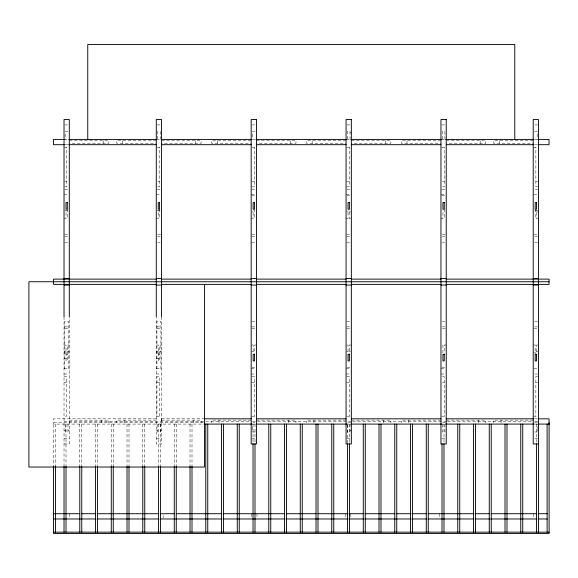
<?xml version="1.0" encoding="UTF-8"?>
<svg xmlns="http://www.w3.org/2000/svg" width="578" height="578" viewBox="0 0 578 578"><rect width="100%" height="100%" fill="white"/><g stroke="black" fill="none" stroke-linecap="round" stroke-linejoin="round"><path stroke-width="0.43" stroke-dasharray="2.89 2.17" d="M64.909 124.913L67.547 124.913M157.165 124.913L160.677 124.913M252.059 124.913L254.696 124.913M346.952 124.913L350.463 124.913M441.838 124.913L445.356 124.913M534.975 124.913L537.612 124.913M67.987 131.509L65.35 131.509L65.35 139.414M255.129 131.509L252.499 131.509L252.499 137.766M534.534 131.509L537.172 131.509L537.172 139.414M350.022 132.824L351.345 132.824M64.028 139.414L67.915 139.414M156.284 139.414L160.677 139.414M252.55 139.414L255.259 139.414M346.07 139.414L350.463 139.414M440.963 139.414L445.356 139.414M534.607 139.414L538.486 139.414M69.302 140.729L108.845 140.729L108.845 143.366L69.302 143.366M156.284 140.729L116.749 140.729L116.749 143.366L156.284 143.366M161.558 140.729L201.101 140.729L201.101 143.366L161.558 143.366M251.177 140.729L211.642 140.729L211.642 143.366L251.177 143.366M256.451 140.729L295.987 140.729L295.987 143.366L256.451 143.366M346.07 140.729L306.535 140.729L306.535 143.366L346.07 143.366M351.345 140.729L390.88 140.729L390.88 143.366L351.345 143.366M440.963 140.729L401.421 140.729L401.421 143.366L440.963 143.366M446.238 140.729L485.773 140.729L485.773 143.366L446.238 143.366M533.219 140.729L493.677 140.729L493.677 143.366L533.219 143.366M65.213 144.688L67.915 144.688M534.607 144.688L537.309 144.688M64.028 147.318L69.302 147.318M156.949 147.318L161.558 147.318M251.835 147.318L254.696 147.318M346.728 147.318L351.345 147.318M441.621 147.318L446.238 147.318M533.219 147.318L538.486 147.318M64.909 181.268L66.665 181.268M157.823 181.268L159.579 181.268M251.835 181.268L254.472 181.268M346.728 181.268L349.365 181.268M442.502 181.268L444.258 181.268M535.857 181.268L537.612 181.268M64.909 186.86L66.665 186.86L66.665 147.318M157.823 186.86L159.579 186.86L159.579 147.318M251.835 186.86L254.472 186.86L254.472 147.318M346.728 186.86L349.365 186.86L349.365 147.318M442.502 186.86L444.258 186.86L444.258 147.318M537.612 186.86L535.857 186.86L535.857 147.318M64.909 189.497L67.547 189.497M157.165 189.497L160.677 189.497M252.059 189.497L254.696 189.497M346.952 189.497L350.463 189.497M441.838 189.497L445.356 189.497M534.975 189.497L537.612 189.497M64.028 194.764L68.645 194.764M156.284 194.764L160.901 194.764M251.177 194.764L255.794 194.764M346.07 194.764L350.687 194.764M440.963 194.764L445.573 194.764M533.877 194.764L538.486 194.764M252.059 195.754L254.696 195.754M346.952 195.754L350.463 195.754M441.838 195.754L445.356 195.754M64.909 210.58L67.547 210.58M157.165 210.58L160.677 210.58M534.975 210.58L537.612 210.58M251.835 211.902L253.157 211.902M346.728 211.902L348.05 211.902M349.365 211.902L350.687 211.902M536.514 211.902L537.829 211.902M64.028 218.491L66.008 218.491L66.008 210.016M156.284 218.491L158.264 218.491L158.264 210.016M251.177 218.491L253.157 218.491L253.157 210.016M346.07 218.491L348.05 218.491L348.05 210.016M350.687 218.491L349.365 218.491L349.365 209.171M440.963 218.491L442.936 218.491L442.936 210.016M538.486 218.491L536.514 218.491L536.514 210.016M64.693 234.755L68.645 234.755M157.736 234.755L160.901 234.755M251.835 234.755L255.794 234.755M346.728 234.755L350.687 234.755M442.416 234.755L445.573 234.755M533.877 234.755L537.829 234.755M64.693 236.619L67.85 236.619M157.736 236.619L160.106 236.619M251.835 236.619L254.999 236.619M346.728 236.619L350.687 236.619M442.416 236.619L444.785 236.619M534.664 236.619L537.829 236.619M64.693 242.211L67.85 242.211M157.736 242.211L160.106 242.211M251.835 242.211L254.999 242.211M346.728 242.211L350.687 242.211M442.416 242.211L444.785 242.211M534.664 242.211L537.829 242.211M251.835 321.289L254.999 321.289M346.728 321.289L350.687 321.289M442.416 321.289L444.785 321.289M534.664 321.289L537.829 321.289M64.693 326.881L68.645 326.881M156.949 326.881L160.901 326.881M251.835 326.881L254.999 326.881M346.728 326.881L350.687 326.881M442.416 326.881L444.785 326.881M534.664 326.881L537.829 326.881M64.693 328.745L68.645 328.745M156.949 328.745L160.901 328.745M251.835 328.745L255.794 328.745M346.728 328.745L350.687 328.745M442.416 328.745L445.573 328.745M533.877 328.745L537.829 328.745M64.028 345.015L66.008 345.015L66.008 360.925L67.33 360.925L67.33 345.015L69.302 345.015M156.284 345.015L158.264 345.015L158.264 360.925L159.579 360.925L159.579 345.015L161.558 345.015M251.835 345.015L253.157 345.015L253.157 353.483M256.451 345.015L254.472 345.015L254.472 353.483M346.728 345.015L348.05 345.015L348.05 353.483M351.345 345.015L349.365 345.015L349.365 353.483M446.238 345.015L444.258 345.015L444.258 353.483M533.219 345.015L535.192 345.015L535.192 353.483M537.829 345.015L536.514 345.015L536.514 353.483M64.028 351.605L66.008 351.605M67.33 351.605L69.302 351.605M156.284 351.605L158.264 351.605M159.579 351.605L161.558 351.605M251.835 351.605L253.157 351.605M346.728 351.605L348.05 351.605M349.365 351.605L350.687 351.605M536.514 351.605L537.829 351.605M64.028 352.92L69.302 352.92M156.284 352.92L161.558 352.92M533.219 352.92L537.612 352.92M66.008 354.328L67.33 354.328M158.264 354.328L159.579 354.328M64.028 358.194L69.302 358.194M156.284 358.194L161.558 358.194M252.059 367.745L254.696 367.745M346.952 367.745L350.463 367.745M441.838 367.745L445.356 367.745M64.028 368.735L69.302 368.735M156.284 368.735L161.558 368.735M251.177 368.735L255.794 368.735M346.07 368.735L350.687 368.735M440.963 368.735L445.573 368.735M533.877 368.735L538.486 368.735M64.028 374.009L69.302 374.009M156.284 374.009L161.558 374.009M251.177 374.009L254.696 374.009M346.07 374.009L350.463 374.009M440.963 374.009L445.356 374.009M534.975 374.009L537.612 374.009M64.028 376.646L66.665 376.646L66.665 416.182L64.028 416.182M251.835 376.646L254.472 376.646L254.472 416.182M346.728 376.646L349.365 376.646L349.365 416.182M442.502 376.646L444.258 376.646L444.258 416.182M537.612 376.646L535.857 376.646L535.857 416.182M64.028 382.231L66.665 382.231M156.949 382.231L159.579 382.231M251.835 382.231L254.472 382.231M346.728 382.231L349.365 382.231M442.502 382.231L444.258 382.231M535.857 382.231L537.612 382.231M156.284 416.182L161.558 416.182M251.835 416.182L254.696 416.182M346.728 416.182L350.463 416.182M441.621 416.182L446.238 416.182M533.219 416.182L538.486 416.182M156.284 418.819L53.487 418.819L53.487 424.086L203.846 424.086M161.558 418.819L203.774 418.819M534.607 418.819L537.309 418.819M69.302 420.134L108.845 420.134L108.845 422.771M156.284 420.134L116.749 420.134L116.749 422.771M161.558 420.134L201.101 420.134L201.101 422.771M251.177 420.134L211.642 420.134L211.642 422.771M256.451 420.134L295.987 420.134L295.987 422.771M346.07 420.134L306.535 420.134L306.535 422.771M351.345 420.134L390.88 420.134L390.88 422.771M440.963 420.134L401.421 420.134L401.421 422.771M446.238 420.134L485.773 420.134L485.773 422.771M533.219 420.134L493.677 420.134L493.677 422.771M64.028 421.456L251.647 421.456M252.55 421.456L351.771 421.456M352.674 421.456L446.483 421.456M447.386 421.456L533.978 421.456M534.881 421.456L538.486 421.456M203.391 422.771L53.552 422.771L53.552 466.417M253.034 422.771L254.84 422.771M347.812 422.771L350.521 422.771M442.589 422.771L445.298 422.771M534.657 422.771L537.367 422.771M252.55 424.086L255.259 424.086M346.07 424.086L350.521 424.086M440.963 424.086L445.356 424.086M534.607 424.086L538.486 424.086M64.028 430.682L65.35 430.682M67.987 430.682L69.302 430.682M156.284 430.682L157.606 430.682M160.243 430.682L161.558 430.682M350.022 430.682L351.345 430.682M537.172 430.682L538.486 430.682M255.129 431.997L252.499 431.997L252.499 424.909M534.534 431.997L537.172 431.997L537.172 424.086M64.028 438.586L69.302 438.586M156.284 438.586L161.558 438.586M252.059 438.586L254.696 438.586M346.952 438.586L350.463 438.586M441.838 438.586L445.356 438.586M534.975 438.586L537.612 438.586M64.028 443.955L69.302 443.955L69.302 316.889M536.514 424.086L536.514 443.001M535.192 209.171L535.192 218.491M533.219 513.712L533.219 518.105M501.068 420.134L501.068 422.771M499.269 140.729L499.269 143.366M480.181 140.729L480.181 143.366M478.382 420.134L478.382 422.771M444.916 139.414L444.916 131.509L442.278 131.509L442.278 139.414M444.916 424.086L444.916 431.997L442.278 431.997L442.278 424.086M444.258 209.171L444.258 218.491M443.991 424.086L443.991 443.001M442.936 345.015L442.936 353.483M439.381 513.712L439.381 518.105M408.812 420.134L408.812 422.771M407.013 140.729L407.013 143.366M385.288 140.729L385.288 143.366M383.489 420.134L383.489 422.771M350.817 513.712L350.817 518.105M350.022 139.414L350.022 131.509L347.385 131.509L347.385 139.414M350.022 424.086L350.022 431.997L347.385 431.997L347.385 424.086M349.495 424.086L349.495 443.001M347.523 424.989L347.523 443.001M345.543 513.712L345.543 518.105M313.919 420.134L313.919 422.771M312.127 140.729L312.127 143.366M290.394 140.729L290.394 143.366M288.603 420.134L288.603 422.771M256.979 513.712L256.979 518.105M254.999 424.086L254.999 443.001M254.472 209.171L254.472 218.491M253.027 424.086L253.027 443.001M251.705 513.712L251.705 518.105M219.033 420.134L219.033 422.771M217.234 140.729L217.234 143.366M195.509 140.729L195.509 143.366M193.709 420.134L193.709 422.771M192.004 424.086L192.004 466.417M190.025 424.086L190.025 466.417M176.254 424.086L176.254 466.417M174.274 424.086L174.274 466.417M163.141 515.468L163.141 518.105M161.732 418.819L161.732 424.086M161.558 316.889L161.558 443.955L156.284 443.955L156.284 316.889M160.901 368.735L160.901 321.289L156.949 321.289L156.949 368.735M160.503 424.086L160.503 466.417M160.243 139.414L160.243 131.509L157.606 131.509L157.606 139.414M160.243 424.086L160.243 431.997L157.606 431.997L157.606 424.086M159.579 209.171L159.579 218.491M159.579 416.182L159.579 376.646L156.949 376.646L156.949 416.182M158.531 424.086L158.531 466.417M144.753 424.086L144.753 466.417M142.78 424.086L142.78 466.417M129.002 424.086L129.002 466.417M127.03 424.086L127.03 466.417M124.14 420.134L124.14 422.771M122.341 140.729L122.341 143.366M113.259 424.086L113.259 466.417M111.279 424.086L111.279 466.417M103.252 140.729L103.252 143.366M101.453 420.134L101.453 422.771M97.509 424.086L97.509 466.417M95.529 424.086L95.529 466.417M81.758 424.086L81.758 466.417M79.778 424.086L79.778 466.417M69.302 513.712L69.302 518.105M68.645 368.735L68.645 321.289L64.693 321.289L64.693 368.735M67.987 424.086L67.987 431.997L65.35 431.997L65.35 424.086M67.33 209.171L67.33 218.491M66.008 424.086L66.008 466.417M64.028 316.889L64.028 466.417M55.531 424.086L55.531 466.417"/><path stroke-width="0.87" d="M64.31 139.414L53.487 139.414L53.487 144.688L64.31 144.688M68.818 139.414L156.363 139.414M161.45 139.414L252.059 139.414M256.162 139.414L346.851 139.414M350.875 139.414L441.643 139.414M445.58 139.414L533.978 139.414M538.212 139.414L549.035 139.414L549.035 144.688L538.212 144.688M68.818 144.688L156.284 144.688M161.558 144.688L251.177 144.688M256.451 144.688L346.07 144.688M351.345 144.688L440.963 144.688M446.238 144.688L533.704 144.688M64.028 278.459L69.302 278.459M156.284 278.459L161.558 278.459M251.177 278.459L256.451 278.459M346.07 278.459L351.345 278.459M440.963 278.459L446.238 278.459M533.219 278.459L538.486 278.459M156.284 279.116L53.487 279.116L53.487 284.39L156.284 284.39M161.558 279.116L251.177 279.116M256.451 279.116L346.07 279.116M351.345 279.116L440.963 279.116M446.238 279.116L549.035 279.116L549.035 284.39L446.238 284.39M549.035 281.753L28.9 281.753L28.9 467.046L204.475 467.046L204.475 284.448M161.558 284.39L251.177 284.39M256.451 284.39L346.07 284.39M351.345 284.39L440.963 284.39M64.028 285.048L69.302 285.048M156.284 285.048L161.558 285.048M251.177 285.048L256.451 285.048M346.07 285.048L351.345 285.048M440.963 285.048L446.238 285.048M533.219 285.048L538.486 285.048M204.576 418.819L251.177 418.819M256.451 418.819L346.07 418.819M351.345 418.819L440.963 418.819M446.238 418.819L533.704 418.819M538.212 418.819L549.035 418.819L549.035 424.086M204.294 424.086L252.131 424.086M256.162 424.086L346.908 424.086M350.875 424.086L441.686 424.086M445.58 424.086L533.978 424.086M538.212 424.086L549.1 424.086M538.486 443.955L533.219 443.955L533.219 119.552L538.486 119.552L538.486 532.157M53.552 513.712L79.728 513.712M81.534 513.712L95.977 513.712M97.783 513.712L158.256 513.712M160.063 513.712L174.505 513.712M176.312 513.712L221.446 513.712M223.252 513.712L284.629 513.712M286.435 513.712L316.224 513.712M318.023 513.712L347.812 513.712M349.061 513.712L363.157 513.712M364.964 513.712L394.752 513.712M396.551 513.712L410.994 513.712M412.8 513.712L426.34 513.712M428.146 513.712L473.281 513.712M475.087 513.712L489.523 513.712M491.329 513.712L536.731 513.712M538.27 513.712L547.294 513.712M53.552 518.979L95.977 518.979M97.407 518.979L158.74 518.979M160.063 518.979L221.887 518.979M223.252 518.979L285.026 518.979M286.435 518.979L347.812 518.979M349.061 518.979L363.497 518.979M364.964 518.979L410.994 518.979M412.208 518.979L426.643 518.979M428.146 518.979L473.548 518.979M475.087 518.979L489.523 518.979M490.686 518.979L536.731 518.979M538.27 518.979L547.294 518.979M53.552 532.157L549.1 532.157M549.1 422.771L549.1 533.48L53.552 533.48L53.552 466.417M547.12 424.086L547.12 532.157M536.514 443.904L536.514 532.157M522.743 424.086L522.743 532.157M520.764 424.086L520.764 532.157M514.767 139.414L514.767 44.52L87.755 44.52L87.755 139.414M506.993 424.086L506.993 532.157M505.013 424.086L505.013 532.157M491.242 424.086L491.242 532.157M489.263 424.086L489.263 532.157M475.492 424.086L475.492 532.157M473.512 424.086L473.512 532.157M459.741 424.086L459.741 532.157M457.769 424.086L457.769 532.157M443.991 443.904L443.991 532.157M442.018 443.904L442.018 532.157M428.247 424.086L428.247 532.157M426.268 424.086L426.268 532.157M412.497 424.086L412.497 532.157M410.517 424.086L410.517 532.157M396.746 424.086L396.746 532.157M394.767 424.086L394.767 532.157M380.996 424.086L380.996 532.157M379.016 424.086L379.016 532.157M365.245 424.086L365.245 532.157M363.273 424.086L363.273 532.157M349.495 443.904L349.495 532.157M347.523 443.904L347.523 532.157M333.744 424.086L333.744 532.157M331.772 424.086L331.772 532.157M318.001 424.086L318.001 532.157M316.022 424.086L316.022 532.157M302.251 424.086L302.251 532.157M300.271 424.086L300.271 532.157M286.5 424.086L286.5 532.157M284.521 424.086L284.521 532.157M270.75 424.086L270.75 532.157M268.77 424.086L268.77 532.157M254.999 443.904L254.999 532.157M253.027 443.904L253.027 532.157M239.249 424.086L239.249 532.157M237.276 424.086L237.276 532.157M223.505 424.086L223.505 532.157M221.526 424.086L221.526 532.157M207.755 424.086L207.755 532.157M205.775 424.086L205.775 532.157M192.004 466.417L192.004 532.157M190.025 466.417L190.025 532.157M176.254 466.417L176.254 532.157M174.274 466.417L174.274 532.157M161.558 316.65L161.558 119.552L156.284 119.552L156.284 316.65M160.503 466.417L160.503 532.157M158.531 466.417L158.531 532.157M144.753 466.417L144.753 532.157M142.78 466.417L142.78 532.157M129.002 466.417L129.002 532.157M127.03 466.417L127.03 532.157M113.259 466.417L113.259 532.157M111.279 466.417L111.279 532.157M97.509 466.417L97.509 532.157M95.529 466.417L95.529 532.157M81.758 466.417L81.758 532.157M79.778 466.417L79.778 532.157M69.302 316.65L69.302 119.552L64.028 119.552L64.028 316.65M66.008 466.417L66.008 532.157M64.028 466.417L64.028 532.157M55.531 466.417L55.531 532.157M256.451 119.552L251.177 119.552L251.177 443.955L256.451 443.955L256.451 119.552M351.345 119.552L346.07 119.552L346.07 443.955L351.345 443.955L351.345 119.552M446.238 119.552L440.963 119.552L440.963 443.955L446.238 443.955L446.238 119.552M67.33 202.582L66.008 202.582L66.008 209.171L67.33 209.171L67.33 202.582M159.579 202.582L158.264 202.582L158.264 209.171L159.579 209.171L159.579 202.582M254.472 202.582L253.157 202.582L253.157 209.171L254.472 209.171L254.472 202.582M349.365 202.582L348.05 202.582L348.05 209.171L349.365 209.171L349.365 202.582M444.258 202.582L442.936 202.582L442.936 209.171L444.258 209.171L444.258 202.582M536.514 202.582L535.192 202.582L535.192 209.171L536.514 209.171L536.514 202.582M254.472 354.328L253.157 354.328L253.157 360.925L254.472 360.925L254.472 354.328M349.365 354.328L348.05 354.328L348.05 360.925L349.365 360.925L349.365 354.328M444.258 354.328L442.936 354.328L442.936 360.925L444.258 360.925L444.258 354.328M536.514 354.328L535.192 354.328L535.192 360.925L536.514 360.925L536.514 354.328"/></g></svg>
